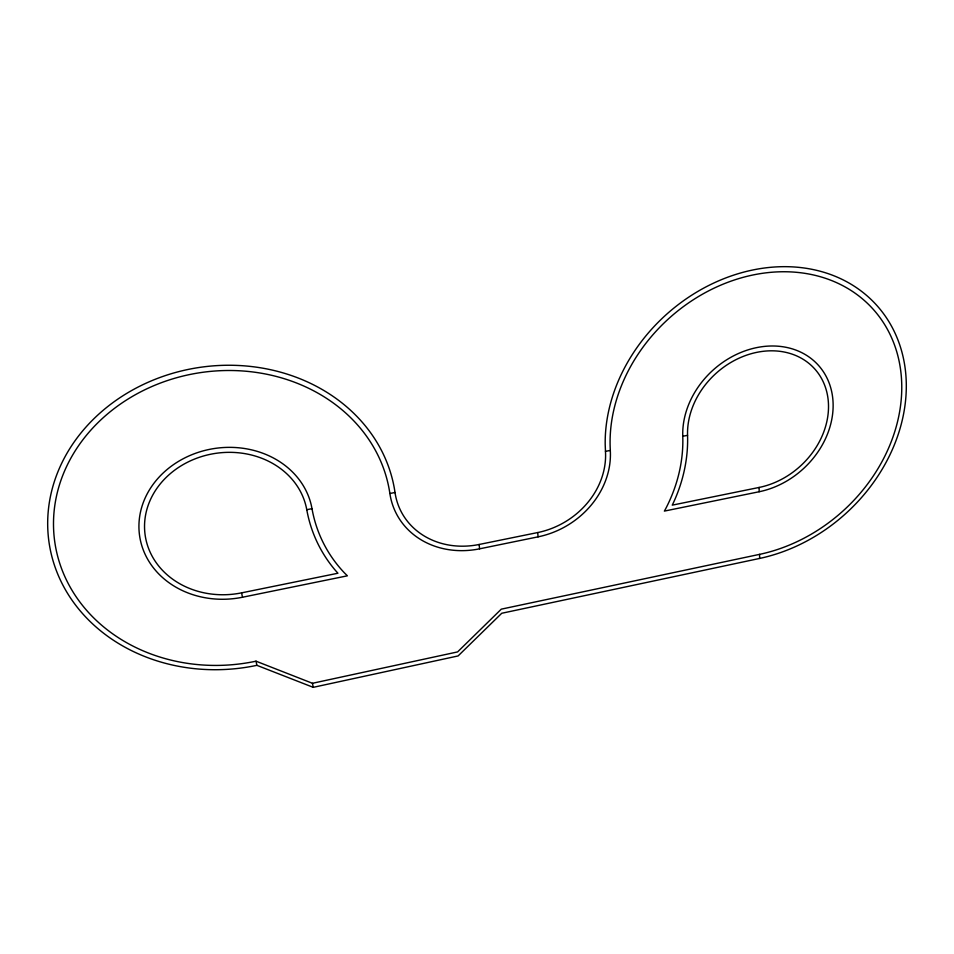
<?xml version="1.0" encoding="UTF-8"?>
<svg xmlns="http://www.w3.org/2000/svg" width="954" height="954" viewBox="0 0 954 954"><rect width="100%" height="100%" fill="white"/><g stroke="black" fill="none" stroke-linecap="round" stroke-linejoin="round"><path stroke-width="1.43" d="M605.468 451.337L605.194 444.433A162.836 133.989 -42.1 0 1 753.171 269.91A162.836 133.989 -42.1 0 1 906.276 382.924A162.836 133.989 -42.1 0 1 759.622 558.436L501.744 613.267L458.111 655.935L313.222 687.333L256.876 665.332A174.785 151.746 -8.1 0 1 50.371 550.053A174.785 151.746 -8.1 0 1 195.88 367.994A174.785 151.746 -8.1 0 1 395.016 492.491A77.978 68.187 -26.6 0 0 479.111 544.484L537.686 532.559A77.465 67.221 -30.9 0 0 605.468 451.373L610.333 450.419A157.72 129.78 -42.1 0 1 748.938 275.873A157.72 129.78 -42.1 0 1 901.673 382.232A157.72 129.78 -42.1 0 1 759.599 554.357L501.291 609.153L457.586 651.916L312.459 683.291L256.006 661.182A169.299 146.976 -8.2 0 1 56.095 549.54A169.299 146.976 -8.2 0 1 196.87 373.193A169.299 146.976 -8.2 0 1 389.876 493.492A83.189 72.742 -26.6 0 0 479.612 548.824L538.092 536.84A82.581 71.657 -30.9 0 0 610.298 450.431L610.298 450.395M242.495 597.24L347.387 575.822L344.466 572.913A161.274 141.192 -26.6 0 1 312.006 508.697L311.29 505.191A87.279 75.7 -8.3 0 0 208.95 449.489A87.279 75.7 -8.3 0 0 140.56 540.99A87.279 75.7 -8.3 0 0 242.495 597.24L241.565 592.863A81.817 70.966 -8.3 0 1 145.831 539.046A81.817 70.966 -8.3 0 1 212.587 453.865A81.817 70.966 -8.3 0 1 306.759 509.686L306.771 509.722A166.545 145.819 -26.6 0 0 335.868 570.933L337.943 573.235L241.565 592.863M759.157 491.739L664.378 511.094L665.677 508.744A160.153 139.129 -30.9 0 0 682.766 436.24A81.328 66.863 -42 0 1 755.866 347.781A81.328 66.863 -42 0 1 833.116 403.912A81.328 66.863 -42 0 1 759.157 491.739L759.122 487.446A76.248 62.678 -42 0 0 828.501 405.164A76.248 62.678 -42 0 0 756.152 352.479A76.248 62.678 -42 0 0 687.56 435.346A165.34 143.649 -30.9 0 1 673.429 502.71L672.26 505.143L759.122 487.446M306.771 509.722L311.994 508.661M389.876 493.492L395.016 492.491M682.766 436.24L687.56 435.346M256.006 661.182L256.876 665.332M312.459 683.291L313.222 687.333M479.111 544.495L479.612 548.824M537.686 532.559L538.092 536.875M759.599 554.357L759.622 558.436"/></g></svg>
